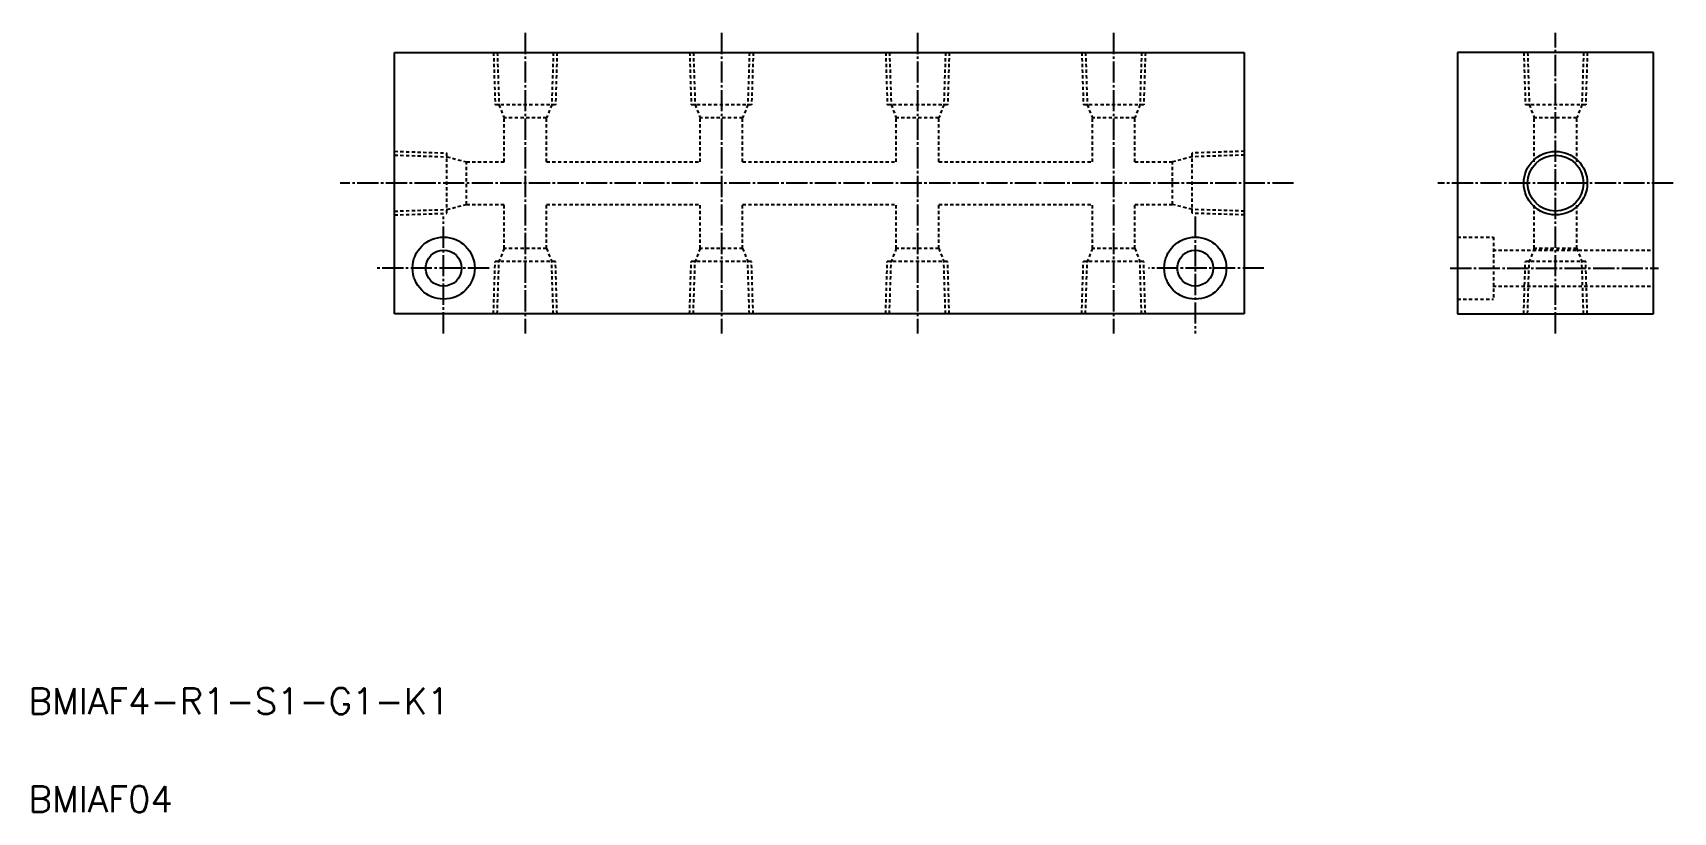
# Model space of a CAD drawing. Extents: x 11 to 262, y 10 to 129.
import ezdxf

# ---------------------------------------------------------------- set-up
doc = ezdxf.new("R2010")
doc.units = 0
doc.header["$LTSCALE"] = 0.25
doc.linetypes.add('CENTER', pattern=[17.5, 13, -1.5, 1.5, -1.5])
doc.linetypes.add('DASHED', pattern=[3.5, 2, -1.5])
doc.layers.get('0').update_dxf_attribs({"linetype": 'CONTINUOUS'})
doc.layers.add('CENTER', color=1, linetype='CENTER')
doc.styles.get("Standard").update_dxf_attribs({"font": 'txt.shx', "height": 3.2})

msp = doc.modelspace()

# ---------------------------------------------------------------- linework, layer by layer
for p, q in [((66.04, 126.25), (196.04, 126.25)), ((66.04, 86.25), (66.04, 126.25)), ((196.04, 126.25), (196.04, 86.25)), ((258.66, 126.25), (228.66, 126.25)), ((228.66, 126.25), (228.66, 86.25)), ((258.66, 86.25), (258.66, 126.25)), ((258.66, 106.25), (258.66, 106.25)), ((258.66, 96.25), (258.66, 96.25)), ((196.04, 86.25), (66.04, 86.25)), ((228.66, 86.25), (258.66, 86.25))]:
    msp.add_line(p, q)
at = {"color": 3, "linetype": 'DASHED'}
for p, q in [((81.17, 126.25), (81.42, 118.25)), ((81.75, 126.25), (82.01, 118.25)), ((90.32, 126.25), (90.07, 118.25)), ((90.9, 126.25), (90.65, 118.25)), ((111.17, 126.25), (111.42, 118.25)), ((111.75, 126.25), (112.01, 118.25)), ((120.32, 126.25), (120.07, 118.25)), ((120.9, 126.25), (120.65, 118.25)), ((141.17, 126.25), (141.42, 118.25)), ((141.75, 126.25), (142.01, 118.25)), ((150.32, 126.25), (150.07, 118.25)), ((150.9, 126.25), (150.65, 118.25)), ((171.17, 126.25), (171.42, 118.25)), ((171.75, 126.25), (172.01, 118.25)), ((180.32, 126.25), (180.07, 118.25)), ((180.9, 126.25), (180.65, 118.25)), ((238.79, 126.25), (239.05, 118.25)), ((239.38, 126.25), (239.63, 118.25)), ((247.94, 126.25), (247.69, 118.25)), ((248.52, 126.25), (248.27, 118.25)), ((90.65, 118.25), (81.42, 118.25)), ((82.01, 118.25), (82.79, 116.25)), ((90.07, 118.25), (89.29, 116.25)), ((120.65, 118.25), (111.42, 118.25)), ((112.01, 118.25), (112.79, 116.25)), ((120.07, 118.25), (119.29, 116.25)), ((150.65, 118.25), (141.42, 118.25)), ((142.01, 118.25), (142.79, 116.25)), ((150.07, 118.25), (149.29, 116.25)), ((180.65, 118.25), (171.42, 118.25)), ((172.01, 118.25), (172.79, 116.25)), ((180.07, 118.25), (179.29, 116.25)), ((248.27, 118.25), (239.05, 118.25)), ((239.63, 118.25), (240.41, 116.25)), ((247.69, 118.25), (246.91, 116.25)), ((82.79, 109.5), (82.79, 116.25)), ((89.29, 116.25), (82.79, 116.25)), ((89.29, 109.5), (89.29, 116.25)), ((119.29, 116.25), (112.79, 116.25)), ((112.79, 109.5), (112.79, 116.25)), ((119.29, 109.5), (119.29, 116.25)), ((149.29, 116.25), (142.79, 116.25)), ((142.79, 109.5), (142.79, 116.25)), ((149.29, 109.5), (149.29, 116.25)), ((172.79, 109.5), (172.79, 116.25)), ((179.29, 116.25), (172.79, 116.25)), ((179.29, 109.5), (179.29, 116.25)), ((246.91, 116.25), (240.41, 116.25)), ((240.41, 109.5), (240.41, 116.25)), ((246.91, 109.5), (246.91, 116.25)), ((66.04, 111.12), (74.04, 110.86)), ((66.04, 110.54), (74.04, 110.28)), ((74.04, 101.64), (74.04, 110.86)), ((196.04, 111.12), (188.04, 110.86)), ((188.04, 101.64), (188.04, 110.86)), ((196.04, 110.54), (188.04, 110.28)), ((74.04, 110.28), (77.04, 109.5)), ((77.04, 109.5), (82.79, 109.5)), ((77.04, 103), (77.04, 109.5)), ((89.29, 109.5), (112.79, 109.5)), ((119.29, 109.5), (142.79, 109.5)), ((149.29, 109.5), (172.79, 109.5)), ((179.29, 109.5), (185.04, 109.5)), ((179.29, 109.5), (185.04, 109.5)), ((188.04, 110.28), (185.04, 109.5)), ((185.04, 103), (185.04, 109.5)), ((74.04, 102.22), (77.04, 103)), ((77.04, 103), (82.79, 103)), ((82.79, 96.25), (82.79, 103)), ((89.29, 103), (112.79, 103)), ((89.29, 96.25), (89.29, 103)), ((112.79, 96.25), (112.79, 103)), ((119.29, 96.25), (119.29, 103)), ((119.29, 103), (142.79, 103)), ((142.79, 96.25), (142.79, 103)), ((149.29, 96.25), (149.29, 103)), ((149.29, 103), (172.79, 103)), ((172.79, 96.25), (172.79, 103)), ((179.29, 96.25), (179.29, 103)), ((179.29, 103), (185.04, 103)), ((179.29, 103), (185.04, 103)), ((188.04, 102.22), (185.04, 103)), ((240.41, 96.25), (240.41, 103)), ((246.91, 96.25), (246.91, 103)), ((66.04, 101.97), (74.04, 102.22)), ((66.04, 101.39), (74.04, 101.64)), ((196.04, 101.97), (188.04, 102.22)), ((196.04, 101.39), (188.04, 101.64)), ((228.66, 98), (234.16, 98)), ((234.16, 98), (234.16, 88.5)), ((82.79, 96.25), (82.01, 94.25)), ((89.29, 96.25), (82.79, 96.25)), ((89.29, 96.25), (90.07, 94.25)), ((112.79, 96.25), (112.01, 94.25)), ((119.29, 96.25), (112.79, 96.25)), ((119.29, 96.25), (120.07, 94.25)), ((142.79, 96.25), (142.01, 94.25)), ((149.29, 96.25), (142.79, 96.25)), ((149.29, 96.25), (150.07, 94.25)), ((172.79, 96.25), (172.01, 94.25)), ((179.29, 96.25), (172.79, 96.25)), ((179.29, 96.25), (180.07, 94.25)), ((234.06, 96), (258.66, 96)), ((240.41, 96.25), (239.63, 94.25)), ((246.91, 96.25), (240.41, 96.25)), ((246.91, 96.25), (247.69, 94.25)), ((81.17, 86.25), (81.42, 94.25)), ((90.65, 94.25), (81.42, 94.25)), ((81.75, 86.25), (82.01, 94.25)), ((90.32, 86.25), (90.07, 94.25)), ((90.9, 86.25), (90.65, 94.25)), ((111.17, 86.25), (111.42, 94.25)), ((120.65, 94.25), (111.42, 94.25)), ((111.75, 86.25), (112.01, 94.25)), ((120.32, 86.25), (120.07, 94.25)), ((120.9, 86.25), (120.65, 94.25)), ((141.17, 86.25), (141.42, 94.25)), ((150.65, 94.25), (141.42, 94.25)), ((141.75, 86.25), (142.01, 94.25)), ((150.32, 86.25), (150.07, 94.25)), ((150.9, 86.25), (150.65, 94.25)), ((171.17, 86.25), (171.42, 94.25)), ((180.65, 94.25), (171.42, 94.25)), ((171.75, 86.25), (172.01, 94.25)), ((180.32, 86.25), (180.07, 94.25)), ((180.9, 86.25), (180.65, 94.25)), ((238.79, 86.25), (239.05, 94.25)), ((248.27, 94.25), (239.05, 94.25)), ((239.38, 86.25), (239.63, 94.25)), ((247.94, 86.25), (247.69, 94.25)), ((248.52, 86.25), (248.27, 94.25)), ((234.06, 90.5), (258.66, 90.5)), ((228.66, 88.5), (234.16, 88.5))]:
    msp.add_line(p, q, dxfattribs=at)
at = {"color": 3}
msp.add_circle((243.66, 106.25), 4.86, dxfattribs=at)
for centre, radius in [((243.66, 106.25), 4.28), ((73.54, 93.25), 4.75), ((188.54, 93.25), 4.75), ((73.54, 93.25), 2.75), ((188.54, 93.25), 2.75)]:
    msp.add_circle(centre, radius)
at = {"layer": 'CENTER', "color": 1, "linetype": 'CENTER'}
for p, q in [((86.04, 129.25), (86.04, 83.25)), ((116.04, 129.25), (116.04, 83.25)), ((146.04, 129.25), (146.04, 83.25)), ((176.04, 129.25), (176.04, 83.25)), ((243.66, 83.25), (243.66, 129.25)), ((203.58, 106.25), (57.69, 106.25)), ((261.66, 106.25), (225.66, 106.25)), ((73.54, 83.25), (73.54, 101.13)), ((188.54, 101.13), (188.54, 83.25)), ((80.51, 93.25), (63.04, 93.25)), ((199.04, 93.25), (181.38, 93.25)), ((227.53, 93.25), (259.42, 93.25))]:
    msp.add_line(p, q, dxfattribs=at)

# ---------------------------------------------------------------- texts
for s, p in [('BMIAF4-R1-S1-G1-K1', (10, 25)), ('BMIAF04', (10, 10))]:
    msp.add_text(s, height=4).set_placement(p)

doc.saveas('drawing.dxf')
